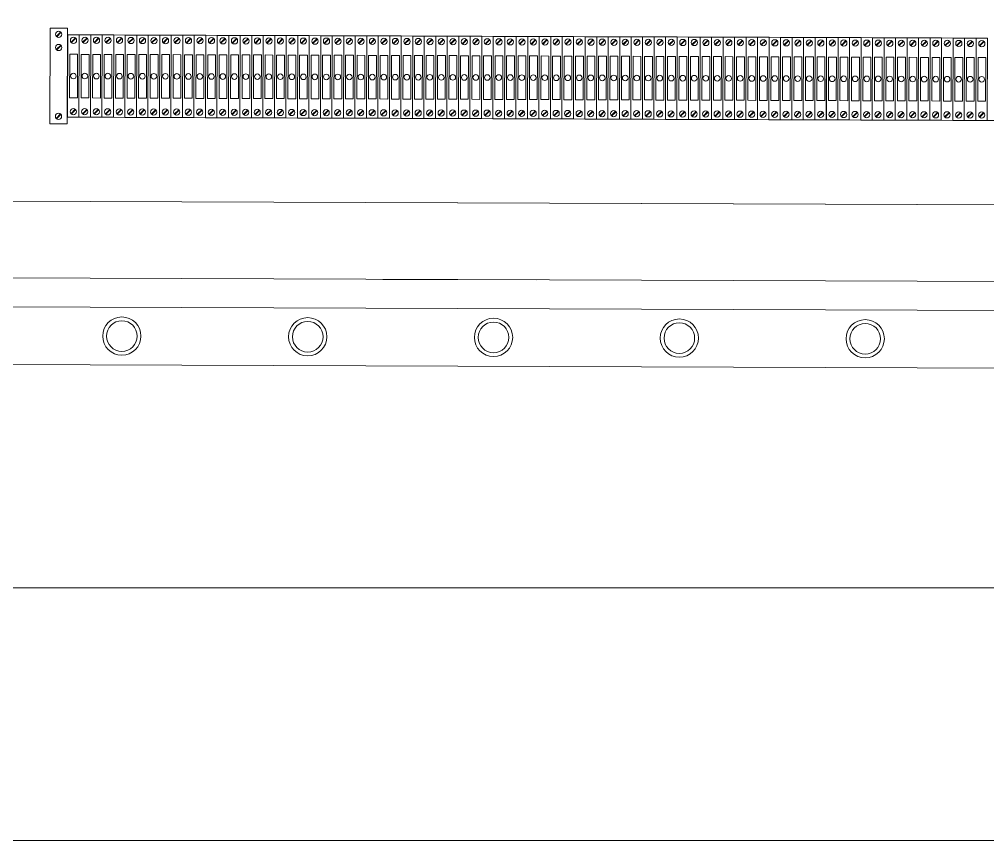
# Model space of a CAD drawing. Header units: millimetres. Extents: x 32721 to 103787, y 57624 to 127312.
# Drawn here: x 33099.7 to 33355.2, y 64730.5 to 64947.2 of the extents above; entities that cross this region are included whole.
import ezdxf

# ---------------------------------------------------------------- set-up
doc = ezdxf.new("R2010")
doc.units = ezdxf.units.MM
doc.header["$LTSCALE"] = 10
doc.linetypes.add('DASHED', pattern=[0.75, 0.5, -0.25])
for name, color, linetype, lineweight in [('1轮廓实线层', 7, 'Continuous', 18), ('2细线层', 4, 'Continuous', 18), ('图框层', 7, 'Continuous', 18)]:
    doc.layers.add(name, color=color, linetype=linetype, lineweight=lineweight)

msp = doc.modelspace()

# ---------------------------------------------------------------- linework, layer by layer
at = {"layer": '1轮廓实线层', "lineweight": 13}
for p, q in [((33107.78, 64919.62), (33107.87, 64944.89)), ((33107.87, 64944.89), (33112.42, 64944.87)), ((33109.5, 64942.73), (33110.67, 64943.88)), ((33109.6, 64942.62), (33110.77, 64943.78)), ((33112.42, 64944.87), (33112.32, 64919.6)), ((33112.44, 64921.39), (33112.52, 64943.13)), ((33112.52, 64943.13), (33115.55, 64943.12)), ((33115.55, 64943.12), (33115.47, 64921.38)), ((33115.47, 64921.38), (33115.55, 64943.12)), ((33115.55, 64943.12), (33118.58, 64943.1)), ((33118.58, 64943.1), (33118.5, 64921.37)), ((33118.51, 64921.37), (33118.58, 64943.1)), ((33118.58, 64943.1), (33121.62, 64943.09)), ((33121.62, 64943.09), (33121.54, 64921.36)), ((33121.54, 64921.36), (33121.62, 64943.09)), ((33121.62, 64943.09), (33124.65, 64943.08)), ((33124.65, 64943.08), (33124.57, 64921.35)), ((33124.57, 64921.35), (33124.65, 64943.08)), ((33124.65, 64943.08), (33127.68, 64943.07)), ((33127.68, 64943.07), (33127.6, 64921.34)), ((33127.6, 64921.34), (33127.68, 64943.07)), ((33127.68, 64943.07), (33130.72, 64943.06)), ((33130.72, 64943.06), (33130.64, 64921.33)), ((33130.64, 64921.33), (33130.72, 64943.06)), ((33130.72, 64943.06), (33133.75, 64943.05)), ((33133.75, 64943.05), (33133.67, 64921.32)), ((33133.67, 64921.32), (33133.75, 64943.05)), ((33133.75, 64943.05), (33136.78, 64943.04)), ((33136.78, 64943.04), (33136.7, 64921.31)), ((33136.7, 64921.31), (33136.78, 64943.04)), ((33136.78, 64943.04), (33139.81, 64943.03)), ((33139.81, 64943.03), (33139.74, 64921.3)), ((33139.74, 64921.3), (33139.82, 64943.03)), ((33139.82, 64943.03), (33142.85, 64943.02)), ((33142.85, 64943.02), (33142.77, 64921.28)), ((33142.77, 64921.28), (33142.85, 64943.02)), ((33142.85, 64943.02), (33145.88, 64943.01)), ((33145.88, 64943.01), (33145.8, 64921.27)), ((33145.8, 64921.27), (33145.88, 64943.01)), ((33145.88, 64943.01), (33148.91, 64942.99)), ((33148.91, 64942.99), (33148.84, 64921.26)), ((33148.84, 64921.26), (33148.91, 64942.99)), ((33148.91, 64942.99), (33151.95, 64942.98)), ((33151.95, 64942.98), (33151.87, 64921.25)), ((33151.87, 64921.25), (33151.95, 64942.98)), ((33151.95, 64942.98), (33154.98, 64942.97)), ((33154.98, 64942.97), (33154.9, 64921.24)), ((33154.9, 64921.24), (33154.98, 64942.97)), ((33154.98, 64942.97), (33158.01, 64942.96)), ((33158.01, 64942.96), (33157.93, 64921.23)), ((33157.94, 64921.23), (33158.01, 64942.96)), ((33158.01, 64942.96), (33161.05, 64942.95)), ((33161.05, 64942.95), (33160.97, 64921.22)), ((33160.97, 64921.22), (33161.05, 64942.95)), ((33161.05, 64942.95), (33164.08, 64942.94)), ((33164.08, 64942.94), (33164, 64921.21)), ((33164, 64921.21), (33164.08, 64942.94)), ((33164.08, 64942.94), (33167.11, 64942.93)), ((33167.11, 64942.93), (33167.03, 64921.2)), ((33167.04, 64921.2), (33167.11, 64942.93)), ((33167.11, 64942.93), (33170.15, 64942.92)), ((33170.15, 64942.92), (33170.07, 64921.19)), ((33170.07, 64921.19), (33170.15, 64942.92)), ((33170.15, 64942.92), (33173.18, 64942.91)), ((33173.18, 64942.91), (33173.1, 64921.17)), ((33173.1, 64921.17), (33173.18, 64942.91)), ((33173.18, 64942.91), (33176.21, 64942.9)), ((33176.21, 64942.9), (33176.13, 64921.16)), ((33176.13, 64921.16), (33176.21, 64942.9)), ((33176.21, 64942.9), (33179.25, 64942.89)), ((33179.25, 64942.89), (33179.17, 64921.15)), ((33179.17, 64921.15), (33179.25, 64942.89)), ((33179.25, 64942.89), (33182.28, 64942.87)), ((33182.28, 64942.87), (33182.2, 64921.14)), ((33182.2, 64921.14), (33182.28, 64942.87)), ((33182.28, 64942.87), (33185.31, 64942.86)), ((33185.31, 64942.86), (33185.23, 64921.13)), ((33185.23, 64921.13), (33185.31, 64942.86)), ((33185.31, 64942.86), (33188.34, 64942.85)), ((33188.34, 64942.85), (33188.27, 64921.12)), ((33188.27, 64921.12), (33188.35, 64942.85)), ((33188.35, 64942.85), (33191.38, 64942.84)), ((33191.38, 64942.84), (33191.3, 64921.11)), ((33191.3, 64921.11), (33191.38, 64942.84)), ((33191.38, 64942.84), (33194.41, 64942.83)), ((33194.41, 64942.83), (33194.33, 64921.1)), ((33194.33, 64921.1), (33194.41, 64942.83)), ((33194.41, 64942.83), (33197.44, 64942.82)), ((33197.44, 64942.82), (33197.37, 64921.09)), ((33197.37, 64921.09), (33197.44, 64942.82)), ((33197.44, 64942.82), (33200.48, 64942.81)), ((33200.48, 64942.81), (33200.4, 64921.08)), ((33200.4, 64921.08), (33200.48, 64942.81)), ((33200.48, 64942.81), (33203.51, 64942.8)), ((33203.51, 64942.8), (33203.43, 64921.07)), ((33203.43, 64921.07), (33203.51, 64942.8)), ((33203.51, 64942.8), (33206.54, 64942.79)), ((33206.54, 64942.79), (33206.47, 64921.05)), ((33206.47, 64921.05), (33206.54, 64942.79)), ((33206.54, 64942.79), (33209.58, 64942.78)), ((33209.58, 64942.78), (33209.5, 64921.04)), ((33209.5, 64921.04), (33209.58, 64942.78)), ((33209.58, 64942.78), (33212.61, 64942.76)), ((33212.61, 64942.76), (33212.53, 64921.03)), ((33212.53, 64921.03), (33212.61, 64942.76)), ((33212.61, 64942.76), (33215.64, 64942.75)), ((33215.64, 64942.75), (33215.56, 64921.02)), ((33215.57, 64921.02), (33215.64, 64942.75)), ((33215.64, 64942.75), (33218.68, 64942.74)), ((33218.68, 64942.74), (33218.6, 64921.01)), ((33218.6, 64921.01), (33218.68, 64942.74)), ((33218.68, 64942.74), (33221.71, 64942.73)), ((33221.71, 64942.73), (33221.63, 64921)), ((33221.63, 64921), (33221.71, 64942.73)), ((33221.71, 64942.73), (33224.74, 64942.72)), ((33224.74, 64942.72), (33224.66, 64920.99)), ((33224.66, 64920.99), (33224.74, 64942.72)), ((33224.74, 64942.72), (33227.78, 64942.71)), ((33227.78, 64942.71), (33227.7, 64920.98)), ((33227.7, 64920.98), (33227.78, 64942.71)), ((33227.78, 64942.71), (33230.81, 64942.7)), ((33230.81, 64942.7), (33230.73, 64920.97)), ((33230.73, 64920.97), (33230.81, 64942.7)), ((33230.81, 64942.7), (33233.84, 64942.69)), ((33233.84, 64942.69), (33233.76, 64920.96)), ((33233.76, 64920.96), (33233.84, 64942.69)), ((33233.84, 64942.69), (33236.87, 64942.68)), ((33236.87, 64942.68), (33236.8, 64920.94)), ((33236.8, 64920.94), (33236.88, 64942.68)), ((33236.88, 64942.68), (33239.91, 64942.67)), ((33239.91, 64942.67), (33239.83, 64920.93)), ((33239.83, 64920.93), (33239.91, 64942.67)), ((33239.91, 64942.67), (33242.94, 64942.66)), ((33242.94, 64942.66), (33242.86, 64920.92)), ((33242.86, 64920.92), (33242.94, 64942.66)), ((33242.94, 64942.66), (33245.97, 64942.64)), ((33245.97, 64942.64), (33245.9, 64920.91)), ((33245.9, 64920.91), (33245.97, 64942.64)), ((33245.97, 64942.64), (33249.01, 64942.63)), ((33249.01, 64942.63), (33248.93, 64920.9)), ((33248.93, 64920.9), (33249.01, 64942.63)), ((33249.01, 64942.63), (33252.04, 64942.62)), ((33252.04, 64942.62), (33251.96, 64920.89)), ((33251.96, 64920.89), (33252.04, 64942.62)), ((33252.04, 64942.62), (33255.07, 64942.61)), ((33255.07, 64942.61), (33255, 64920.88)), ((33255, 64920.88), (33255.07, 64942.61)), ((33255.07, 64942.61), (33258.11, 64942.6)), ((33258.11, 64942.6), (33258.03, 64920.87)), ((33258.03, 64920.87), (33258.11, 64942.6)), ((33258.11, 64942.6), (33261.14, 64942.59)), ((33261.14, 64942.59), (33261.06, 64920.86)), ((33261.06, 64920.86), (33261.14, 64942.59)), ((33261.14, 64942.59), (33264.17, 64942.58)), ((33264.17, 64942.58), (33264.09, 64920.85)), ((33264.1, 64920.85), (33264.17, 64942.58)), ((33264.17, 64942.58), (33267.21, 64942.57)), ((33267.21, 64942.57), (33267.13, 64920.84)), ((33267.13, 64920.84), (33267.21, 64942.57)), ((33267.21, 64942.57), (33270.24, 64942.56)), ((33270.24, 64942.56), (33270.16, 64920.82)), ((33270.16, 64920.82), (33270.24, 64942.56)), ((33270.24, 64942.56), (33273.27, 64942.55)), ((33273.27, 64942.55), (33273.19, 64920.81)), ((33273.19, 64920.81), (33273.27, 64942.55)), ((33273.27, 64942.55), (33276.31, 64942.53)), ((33276.31, 64942.53), (33276.23, 64920.8)), ((33276.23, 64920.8), (33276.31, 64942.53)), ((33276.31, 64942.53), (33279.34, 64942.52)), ((33279.34, 64942.52), (33279.26, 64920.79)), ((33279.26, 64920.79), (33279.34, 64942.52)), ((33279.34, 64942.52), (33282.37, 64942.51)), ((33282.37, 64942.51), (33282.29, 64920.78)), ((33282.29, 64920.78), (33282.37, 64942.51)), ((33282.37, 64942.51), (33285.4, 64942.5)), ((33285.4, 64942.5), (33285.33, 64920.77)), ((33285.33, 64920.77), (33285.41, 64942.5)), ((33285.41, 64942.5), (33288.44, 64942.49)), ((33288.44, 64942.49), (33288.36, 64920.76)), ((33288.36, 64920.76), (33288.44, 64942.49)), ((33288.44, 64942.49), (33291.47, 64942.48)), ((33109.49, 64939.25), (33110.65, 64940.41)), ((33109.59, 64939.15), (33110.76, 64940.31)), ((33113.39, 64941.15), (33114.56, 64942.31)), ((33113.5, 64941.05), (33114.66, 64942.21)), ((33116.43, 64941.14), (33117.59, 64942.3)), ((33116.53, 64941.04), (33117.7, 64942.2)), ((33119.46, 64941.13), (33120.63, 64942.29)), ((33119.56, 64941.03), (33120.73, 64942.18)), ((33122.49, 64941.12), (33123.66, 64942.28)), ((33122.6, 64941.02), (33123.76, 64942.17)), ((33125.53, 64941.11), (33126.69, 64942.26)), ((33125.63, 64941.01), (33126.79, 64942.16)), ((33128.56, 64941.1), (33129.73, 64942.25)), ((33128.66, 64940.99), (33129.83, 64942.15)), ((33131.59, 64941.09), (33132.76, 64942.24)), ((33131.7, 64940.98), (33132.86, 64942.14)), ((33134.63, 64941.07), (33135.79, 64942.23)), ((33134.73, 64940.97), (33135.89, 64942.13)), ((33137.66, 64941.06), (33138.83, 64942.22)), ((33137.76, 64940.96), (33138.93, 64942.12)), ((33140.69, 64941.05), (33141.86, 64942.21)), ((33140.79, 64940.95), (33141.96, 64942.11)), ((33143.73, 64941.04), (33144.89, 64942.2)), ((33143.83, 64940.94), (33144.99, 64942.1)), ((33146.76, 64941.03), (33147.92, 64942.19)), ((33146.86, 64940.93), (33148.03, 64942.09)), ((33149.79, 64941.02), (33150.96, 64942.18)), ((33149.89, 64940.92), (33151.06, 64942.08)), ((33152.83, 64941.01), (33153.99, 64942.17)), ((33152.93, 64940.91), (33154.09, 64942.06)), ((33155.86, 64941), (33157.02, 64942.16)), ((33155.96, 64940.9), (33157.13, 64942.05)), ((33158.89, 64940.99), (33160.06, 64942.14)), ((33158.99, 64940.88), (33160.16, 64942.04)), ((33161.92, 64940.98), (33163.09, 64942.13)), ((33162.03, 64940.87), (33163.19, 64942.03)), ((33164.96, 64940.97), (33166.12, 64942.12)), ((33165.06, 64940.86), (33166.23, 64942.02)), ((33167.99, 64940.95), (33169.16, 64942.11)), ((33168.09, 64940.85), (33169.26, 64942.01)), ((33171.02, 64940.94), (33172.19, 64942.1)), ((33171.13, 64940.84), (33172.29, 64942)), ((33174.06, 64940.93), (33175.22, 64942.09)), ((33174.16, 64940.83), (33175.32, 64941.99)), ((33177.09, 64940.92), (33178.26, 64942.08)), ((33177.19, 64940.82), (33178.36, 64941.98)), ((33180.12, 64940.91), (33181.29, 64942.07)), ((33180.23, 64940.81), (33181.39, 64941.97)), ((33183.16, 64940.9), (33184.32, 64942.06)), ((33183.26, 64940.8), (33184.42, 64941.95)), ((33186.19, 64940.89), (33187.36, 64942.05)), ((33186.29, 64940.79), (33187.46, 64941.94)), ((33189.22, 64940.88), (33190.39, 64942.03)), ((33189.32, 64940.78), (33190.49, 64941.93)), ((33192.26, 64940.87), (33193.42, 64942.02)), ((33192.36, 64940.76), (33193.52, 64941.92)), ((33195.29, 64940.86), (33196.45, 64942.01)), ((33195.39, 64940.75), (33196.56, 64941.91)), ((33198.32, 64940.84), (33199.49, 64942)), ((33198.42, 64940.74), (33199.59, 64941.9)), ((33201.36, 64940.83), (33202.52, 64941.99)), ((33201.46, 64940.73), (33202.62, 64941.89)), ((33204.39, 64940.82), (33205.55, 64941.98)), ((33204.49, 64940.72), (33205.66, 64941.88)), ((33207.42, 64940.81), (33208.59, 64941.97)), ((33207.52, 64940.71), (33208.69, 64941.87)), ((33210.45, 64940.8), (33211.62, 64941.96)), ((33210.56, 64940.7), (33211.72, 64941.86)), ((33213.49, 64940.79), (33214.65, 64941.95)), ((33213.59, 64940.69), (33214.76, 64941.85)), ((33216.52, 64940.78), (33217.69, 64941.94)), ((33216.62, 64940.68), (33217.79, 64941.83)), ((33219.55, 64940.77), (33220.72, 64941.93)), ((33219.66, 64940.67), (33220.82, 64941.82)), ((33222.59, 64940.76), (33223.75, 64941.91)), ((33222.69, 64940.65), (33223.85, 64941.81)), ((33225.62, 64940.75), (33226.79, 64941.9)), ((33225.72, 64940.64), (33226.89, 64941.8)), ((33228.65, 64940.74), (33229.82, 64941.89)), ((33228.76, 64940.63), (33229.92, 64941.79)), ((33231.69, 64940.72), (33232.85, 64941.88)), ((33231.79, 64940.62), (33232.95, 64941.78)), ((33234.72, 64940.71), (33235.89, 64941.87)), ((33234.82, 64940.61), (33235.99, 64941.77)), ((33237.75, 64940.7), (33238.92, 64941.86)), ((33237.85, 64940.6), (33239.02, 64941.76)), ((33240.79, 64940.69), (33241.95, 64941.85)), ((33240.89, 64940.59), (33242.05, 64941.75)), ((33243.82, 64940.68), (33244.99, 64941.84)), ((33243.92, 64940.58), (33245.09, 64941.74)), ((33246.85, 64940.67), (33248.02, 64941.83)), ((33246.95, 64940.57), (33248.12, 64941.72)), ((33249.89, 64940.66), (33251.05, 64941.82)), ((33249.99, 64940.56), (33251.15, 64941.71)), ((33252.92, 64940.65), (33254.08, 64941.8)), ((33253.02, 64940.55), (33254.19, 64941.7)), ((33255.95, 64940.64), (33257.12, 64941.79)), ((33256.05, 64940.53), (33257.22, 64941.69)), ((33258.98, 64940.63), (33260.15, 64941.78)), ((33259.09, 64940.52), (33260.25, 64941.68)), ((33262.02, 64940.61), (33263.18, 64941.77)), ((33262.12, 64940.51), (33263.29, 64941.67)), ((33265.05, 64940.6), (33266.22, 64941.76)), ((33265.15, 64940.5), (33266.32, 64941.66)), ((33268.08, 64940.59), (33269.25, 64941.75)), ((33268.19, 64940.49), (33269.35, 64941.65)), ((33271.12, 64940.58), (33272.28, 64941.74)), ((33271.22, 64940.48), (33272.38, 64941.64)), ((33274.15, 64940.57), (33275.32, 64941.73)), ((33274.25, 64940.47), (33275.42, 64941.63)), ((33277.18, 64940.56), (33278.35, 64941.72)), ((33277.29, 64940.46), (33278.45, 64941.62)), ((33280.22, 64940.55), (33281.38, 64941.71)), ((33280.32, 64940.45), (33281.48, 64941.6)), ((33283.25, 64940.54), (33284.42, 64941.7)), ((33283.35, 64940.44), (33284.52, 64941.59)), ((33286.28, 64940.53), (33287.45, 64941.68)), ((33286.38, 64940.42), (33287.55, 64941.58)), ((33289.32, 64940.52), (33290.48, 64941.67)), ((33289.42, 64940.41), (33290.58, 64941.57)), ((33291.47, 64942.48), (33291.39, 64920.75)), ((33291.39, 64920.75), (33291.47, 64942.48)), ((33291.47, 64942.48), (33294.5, 64942.47)), ((33292.35, 64940.51), (33293.52, 64941.66)), ((33292.45, 64940.4), (33293.62, 64941.56)), ((33294.5, 64942.47), (33294.43, 64920.74)), ((33294.43, 64920.74), (33294.5, 64942.47)), ((33294.5, 64942.47), (33297.54, 64942.46)), ((33295.38, 64940.49), (33296.55, 64941.65)), ((33295.48, 64940.39), (33296.65, 64941.55)), ((33297.54, 64942.46), (33297.46, 64920.73)), ((33297.46, 64920.73), (33297.54, 64942.46)), ((33297.54, 64942.46), (33300.57, 64942.45)), ((33298.42, 64940.48), (33299.58, 64941.64)), ((33298.52, 64940.38), (33299.68, 64941.54)), ((33300.57, 64942.45), (33300.49, 64920.71)), ((33300.49, 64920.71), (33300.57, 64942.45)), ((33300.57, 64942.45), (33303.6, 64942.44)), ((33301.45, 64940.47), (33302.61, 64941.63)), ((33301.55, 64940.37), (33302.72, 64941.53)), ((33303.6, 64942.44), (33303.53, 64920.7)), ((33303.53, 64920.7), (33303.6, 64942.44)), ((33303.6, 64942.44), (33306.64, 64942.43)), ((33304.48, 64940.46), (33305.65, 64941.62)), ((33304.58, 64940.36), (33305.75, 64941.52)), ((33306.64, 64942.43), (33306.56, 64920.69)), ((33306.56, 64920.69), (33306.64, 64942.43)), ((33306.64, 64942.43), (33309.67, 64942.41)), ((33307.51, 64940.45), (33308.68, 64941.61)), ((33307.62, 64940.35), (33308.78, 64941.51)), ((33309.67, 64942.41), (33309.59, 64920.68)), ((33309.59, 64920.68), (33309.67, 64942.41)), ((33309.67, 64942.41), (33312.7, 64942.4)), ((33310.55, 64940.44), (33311.71, 64941.6)), ((33310.65, 64940.34), (33311.82, 64941.49)), ((33312.7, 64942.4), (33312.62, 64920.67)), ((33312.63, 64920.67), (33312.7, 64942.4)), ((33312.7, 64942.4), (33315.74, 64942.39)), ((33313.58, 64940.43), (33314.75, 64941.59)), ((33313.68, 64940.33), (33314.85, 64941.48)), ((33315.74, 64942.39), (33315.66, 64920.66)), ((33315.66, 64920.66), (33315.74, 64942.39)), ((33315.74, 64942.39), (33318.77, 64942.38)), ((33316.61, 64940.42), (33317.78, 64941.58)), ((33316.72, 64940.32), (33317.88, 64941.47)), ((33318.77, 64942.38), (33318.69, 64920.65)), ((33318.69, 64920.65), (33318.77, 64942.38)), ((33318.77, 64942.38), (33321.8, 64942.37)), ((33319.65, 64940.41), (33320.81, 64941.56)), ((33319.75, 64940.3), (33320.91, 64941.46)), ((33321.8, 64942.37), (33321.72, 64920.64)), ((33321.72, 64920.64), (33321.8, 64942.37)), ((33321.8, 64942.37), (33324.84, 64942.36)), ((33322.68, 64940.4), (33323.85, 64941.55)), ((33322.78, 64940.29), (33323.95, 64941.45)), ((33324.84, 64942.36), (33324.76, 64920.63)), ((33324.76, 64920.63), (33324.84, 64942.36)), ((33324.84, 64942.36), (33327.87, 64942.35)), ((33325.71, 64940.38), (33326.88, 64941.54)), ((33325.82, 64940.28), (33326.98, 64941.44)), ((33327.87, 64942.35), (33327.79, 64920.62)), ((33327.79, 64920.62), (33327.87, 64942.35)), ((33327.87, 64942.35), (33330.9, 64942.34)), ((33328.75, 64940.37), (33329.91, 64941.53)), ((33328.85, 64940.27), (33330.01, 64941.43)), ((33330.9, 64942.34), (33330.82, 64920.61)), ((33330.82, 64920.61), (33330.9, 64942.34)), ((33330.9, 64942.34), (33333.93, 64942.33)), ((33331.78, 64940.36), (33332.95, 64941.52)), ((33331.88, 64940.26), (33333.05, 64941.42)), ((33333.93, 64942.33), (33333.86, 64920.59)), ((33333.86, 64920.59), (33333.94, 64942.33)), ((33333.94, 64942.33), (33336.97, 64942.32)), ((33334.81, 64940.35), (33335.98, 64941.51)), ((33334.91, 64940.25), (33336.08, 64941.41)), ((33336.97, 64942.32), (33336.89, 64920.58)), ((33336.89, 64920.58), (33336.97, 64942.32)), ((33336.97, 64942.32), (33340, 64942.3)), ((33337.85, 64940.34), (33339.01, 64941.5)), ((33337.95, 64940.24), (33339.11, 64941.4)), ((33340, 64942.3), (33339.92, 64920.57)), ((33339.92, 64920.57), (33340, 64942.3)), ((33340, 64942.3), (33343.03, 64942.29)), ((33340.88, 64940.33), (33342.05, 64941.49)), ((33340.98, 64940.23), (33342.15, 64941.39)), ((33343.03, 64942.29), (33342.96, 64920.56)), ((33342.96, 64920.56), (33343.03, 64942.29)), ((33343.03, 64942.29), (33346.07, 64942.28)), ((33343.91, 64940.32), (33345.08, 64941.48)), ((33344.01, 64940.22), (33345.18, 64941.37)), ((33346.07, 64942.28), (33345.99, 64920.55)), ((33345.99, 64920.55), (33346.07, 64942.28)), ((33346.07, 64942.28), (33349.1, 64942.27)), ((33346.95, 64940.31), (33348.11, 64941.47)), ((33347.05, 64940.21), (33348.21, 64941.36)), ((33349.1, 64942.27), (33349.02, 64920.54)), ((33349.02, 64920.54), (33349.1, 64942.27)), ((33349.1, 64942.27), (33352.13, 64942.26)), ((33349.98, 64940.3), (33351.14, 64941.45)), ((33350.08, 64940.19), (33351.25, 64941.35)), ((33352.13, 64942.26), (33352.06, 64920.53)), ((33352.06, 64920.53), (33352.13, 64942.26)), ((33352.13, 64942.26), (33355.17, 64942.25)), ((33353.01, 64940.29), (33354.18, 64941.44)), ((33353.11, 64940.18), (33354.28, 64941.34)), ((33355.17, 64942.25), (33355.09, 64920.52)), ((33109.42, 64921.08), (33110.59, 64922.24)), ((33109.53, 64920.98), (33110.69, 64922.14)), ((33113.33, 64922.3), (33114.49, 64923.46)), ((33113.43, 64922.2), (33114.59, 64923.36)), ((33116.36, 64922.29), (33117.53, 64923.45)), ((33116.46, 64922.19), (33117.63, 64923.35)), ((33119.39, 64922.28), (33120.56, 64923.44)), ((33119.49, 64922.18), (33120.66, 64923.34)), ((33122.43, 64922.27), (33123.59, 64923.43)), ((33122.53, 64922.17), (33123.69, 64923.32)), ((33125.46, 64922.26), (33126.63, 64923.42)), ((33125.56, 64922.16), (33126.73, 64923.31)), ((33128.49, 64922.25), (33129.66, 64923.4)), ((33128.59, 64922.15), (33129.76, 64923.3)), ((33131.53, 64922.24), (33132.69, 64923.39)), ((33131.63, 64922.13), (33132.79, 64923.29)), ((33134.56, 64922.23), (33135.72, 64923.38)), ((33134.66, 64922.12), (33135.83, 64923.28)), ((33137.59, 64922.21), (33138.76, 64923.37)), ((33137.69, 64922.11), (33138.86, 64923.27)), ((33140.62, 64922.2), (33141.79, 64923.36)), ((33140.73, 64922.1), (33141.89, 64923.26)), ((33143.66, 64922.19), (33144.82, 64923.35)), ((33143.76, 64922.09), (33144.93, 64923.25)), ((33146.69, 64922.18), (33147.86, 64923.34)), ((33146.79, 64922.08), (33147.96, 64923.24)), ((33149.72, 64922.17), (33150.89, 64923.33)), ((33149.83, 64922.07), (33150.99, 64923.23)), ((33152.76, 64922.16), (33153.92, 64923.32)), ((33152.86, 64922.06), (33154.02, 64923.21)), ((33155.79, 64922.15), (33156.96, 64923.31)), ((33155.89, 64922.05), (33157.06, 64923.2)), ((33158.82, 64922.14), (33159.99, 64923.3)), ((33158.93, 64922.04), (33160.09, 64923.19)), ((33161.86, 64922.13), (33163.02, 64923.28)), ((33161.96, 64922.02), (33163.12, 64923.18)), ((33164.89, 64922.12), (33166.06, 64923.27)), ((33164.99, 64922.01), (33166.16, 64923.17)), ((33167.92, 64922.1), (33169.09, 64923.26)), ((33168.02, 64922), (33169.19, 64923.16)), ((33170.96, 64922.09), (33172.12, 64923.25)), ((33171.06, 64921.99), (33172.22, 64923.15)), ((33173.99, 64922.08), (33175.16, 64923.24)), ((33174.09, 64921.98), (33175.26, 64923.14)), ((33177.02, 64922.07), (33178.19, 64923.23)), ((33177.12, 64921.97), (33178.29, 64923.13)), ((33180.06, 64922.06), (33181.22, 64923.22)), ((33180.16, 64921.96), (33181.32, 64923.12)), ((33183.09, 64922.05), (33184.25, 64923.21)), ((33183.19, 64921.95), (33184.36, 64923.11)), ((33186.12, 64922.04), (33187.29, 64923.2)), ((33186.22, 64921.94), (33187.39, 64923.09)), ((33189.15, 64922.03), (33190.32, 64923.19)), ((33189.26, 64921.93), (33190.42, 64923.08)), ((33192.19, 64922.02), (33193.35, 64923.17)), ((33192.29, 64921.92), (33193.46, 64923.07)), ((33195.22, 64922.01), (33196.39, 64923.16)), ((33195.32, 64921.9), (33196.49, 64923.06)), ((33198.25, 64922), (33199.42, 64923.15)), ((33198.36, 64921.89), (33199.52, 64923.05)), ((33201.29, 64921.98), (33202.45, 64923.14)), ((33201.39, 64921.88), (33202.55, 64923.04)), ((33204.32, 64921.97), (33205.49, 64923.13)), ((33204.42, 64921.87), (33205.59, 64923.03)), ((33207.35, 64921.96), (33208.52, 64923.12)), ((33207.46, 64921.86), (33208.62, 64923.02)), ((33210.39, 64921.95), (33211.55, 64923.11)), ((33210.49, 64921.85), (33211.65, 64923.01)), ((33213.42, 64921.94), (33214.59, 64923.1)), ((33213.52, 64921.84), (33214.69, 64923)), ((33216.45, 64921.93), (33217.62, 64923.09)), ((33216.55, 64921.83), (33217.72, 64922.98)), ((33219.49, 64921.92), (33220.65, 64923.08)), ((33219.59, 64921.82), (33220.75, 64922.97)), ((33222.52, 64921.91), (33223.69, 64923.07)), ((33222.62, 64921.81), (33223.79, 64922.96)), ((33225.55, 64921.9), (33226.72, 64923.05)), ((33225.65, 64921.79), (33226.82, 64922.95)), ((33228.59, 64921.89), (33229.75, 64923.04)), ((33228.69, 64921.78), (33229.85, 64922.94)), ((33231.62, 64921.88), (33232.78, 64923.03)), ((33231.72, 64921.77), (33232.89, 64922.93)), ((33234.65, 64921.86), (33235.82, 64923.02)), ((33234.75, 64921.76), (33235.92, 64922.92)), ((33237.68, 64921.85), (33238.85, 64923.01)), ((33237.79, 64921.75), (33238.95, 64922.91)), ((33240.72, 64921.84), (33241.88, 64923)), ((33240.82, 64921.74), (33241.99, 64922.9)), ((33243.75, 64921.83), (33244.92, 64922.99)), ((33243.85, 64921.73), (33245.02, 64922.89)), ((33246.78, 64921.82), (33247.95, 64922.98)), ((33246.89, 64921.72), (33248.05, 64922.88)), ((33249.82, 64921.81), (33250.98, 64922.97)), ((33249.92, 64921.71), (33251.08, 64922.86)), ((33252.85, 64921.8), (33254.02, 64922.96)), ((33252.95, 64921.7), (33254.12, 64922.85)), ((33255.88, 64921.79), (33257.05, 64922.94)), ((33255.99, 64921.69), (33257.15, 64922.84)), ((33258.92, 64921.78), (33260.08, 64922.93)), ((33259.02, 64921.67), (33260.18, 64922.83)), ((33261.95, 64921.77), (33263.12, 64922.92)), ((33262.05, 64921.66), (33263.22, 64922.82)), ((33264.98, 64921.75), (33266.15, 64922.91)), ((33265.08, 64921.65), (33266.25, 64922.81)), ((33268.02, 64921.74), (33269.18, 64922.9)), ((33268.12, 64921.64), (33269.28, 64922.8)), ((33271.05, 64921.73), (33272.22, 64922.89)), ((33271.15, 64921.63), (33272.32, 64922.79)), ((33274.08, 64921.72), (33275.25, 64922.88)), ((33274.18, 64921.62), (33275.35, 64922.78)), ((33277.12, 64921.71), (33278.28, 64922.87)), ((33277.22, 64921.61), (33278.38, 64922.77)), ((33280.15, 64921.7), (33281.31, 64922.86)), ((33280.25, 64921.6), (33281.42, 64922.75)), ((33283.18, 64921.69), (33284.35, 64922.85)), ((33283.28, 64921.59), (33284.45, 64922.74)), ((33286.21, 64921.68), (33287.38, 64922.84)), ((33286.32, 64921.58), (33287.48, 64922.73)), ((33289.25, 64921.67), (33290.41, 64922.82)), ((33289.35, 64921.56), (33290.52, 64922.72)), ((33292.28, 64921.66), (33293.45, 64922.81)), ((33292.38, 64921.55), (33293.55, 64922.71)), ((33295.31, 64921.65), (33296.48, 64922.8)), ((33295.42, 64921.54), (33296.58, 64922.7)), ((33298.35, 64921.63), (33299.51, 64922.79)), ((33298.45, 64921.53), (33299.61, 64922.69)), ((33301.38, 64921.62), (33302.55, 64922.78)), ((33301.48, 64921.52), (33302.65, 64922.68)), ((33304.41, 64921.61), (33305.58, 64922.77)), ((33304.52, 64921.51), (33305.68, 64922.67)), ((33307.45, 64921.6), (33308.61, 64922.76)), ((33307.55, 64921.5), (33308.71, 64922.66)), ((33310.48, 64921.59), (33311.65, 64922.75)), ((33310.58, 64921.49), (33311.75, 64922.65)), ((33313.51, 64921.58), (33314.68, 64922.74)), ((33313.61, 64921.48), (33314.78, 64922.63)), ((33316.55, 64921.57), (33317.71, 64922.73)), ((33316.65, 64921.47), (33317.81, 64922.62)), ((33319.58, 64921.56), (33320.75, 64922.71)), ((33319.68, 64921.46), (33320.85, 64922.61)), ((33322.61, 64921.55), (33323.78, 64922.7)), ((33322.71, 64921.44), (33323.88, 64922.6)), ((33325.65, 64921.54), (33326.81, 64922.69)), ((33325.75, 64921.43), (33326.91, 64922.59)), ((33328.68, 64921.52), (33329.84, 64922.68)), ((33328.78, 64921.42), (33329.95, 64922.58)), ((33331.71, 64921.51), (33332.88, 64922.67)), ((33331.81, 64921.41), (33332.98, 64922.57)), ((33334.75, 64921.5), (33335.91, 64922.66)), ((33334.85, 64921.4), (33336.01, 64922.56)), ((33337.78, 64921.49), (33338.94, 64922.65)), ((33337.88, 64921.39), (33339.05, 64922.55)), ((33340.81, 64921.48), (33341.98, 64922.64)), ((33340.91, 64921.38), (33342.08, 64922.54)), ((33343.84, 64921.47), (33345.01, 64922.63)), ((33343.95, 64921.37), (33345.11, 64922.53)), ((33346.88, 64921.46), (33348.04, 64922.62)), ((33346.98, 64921.36), (33348.14, 64922.51)), ((33349.91, 64921.45), (33351.08, 64922.61)), ((33350.01, 64921.35), (33351.18, 64922.5)), ((33352.94, 64921.44), (33354.11, 64922.59)), ((33353.05, 64921.33), (33354.21, 64922.49)), ((33112.32, 64919.6), (33107.78, 64919.62)), ((33115.47, 64921.38), (33112.44, 64921.39)), ((33118.5, 64921.37), (33115.47, 64921.38)), ((33121.54, 64921.36), (33118.51, 64921.37)), ((33124.57, 64921.35), (33121.54, 64921.36)), ((33127.6, 64921.34), (33124.57, 64921.35)), ((33130.64, 64921.33), (33127.6, 64921.34)), ((33133.67, 64921.32), (33130.64, 64921.33)), ((33136.7, 64921.31), (33133.67, 64921.32)), ((33139.74, 64921.3), (33136.7, 64921.31)), ((33142.77, 64921.28), (33139.74, 64921.3)), ((33145.8, 64921.27), (33142.77, 64921.28)), ((33148.84, 64921.26), (33145.8, 64921.27)), ((33151.87, 64921.25), (33148.84, 64921.26)), ((33154.9, 64921.24), (33151.87, 64921.25)), ((33157.93, 64921.23), (33154.9, 64921.24)), ((33160.97, 64921.22), (33157.94, 64921.23)), ((33164, 64921.21), (33160.97, 64921.22)), ((33167.03, 64921.2), (33164, 64921.21)), ((33170.07, 64921.19), (33167.04, 64921.2)), ((33173.1, 64921.17), (33170.07, 64921.19)), ((33176.13, 64921.16), (33173.1, 64921.17)), ((33179.17, 64921.15), (33176.13, 64921.16)), ((33182.2, 64921.14), (33179.17, 64921.15)), ((33185.23, 64921.13), (33182.2, 64921.14)), ((33188.27, 64921.12), (33185.23, 64921.13)), ((33191.3, 64921.11), (33188.27, 64921.12)), ((33194.33, 64921.1), (33191.3, 64921.11)), ((33197.37, 64921.09), (33194.33, 64921.1)), ((33200.4, 64921.08), (33197.37, 64921.09)), ((33203.43, 64921.07), (33200.4, 64921.08)), ((33206.47, 64921.05), (33203.43, 64921.07)), ((33209.5, 64921.04), (33206.47, 64921.05)), ((33212.53, 64921.03), (33209.5, 64921.04)), ((33215.56, 64921.02), (33212.53, 64921.03)), ((33218.6, 64921.01), (33215.57, 64921.02)), ((33221.63, 64921), (33218.6, 64921.01)), ((33224.66, 64920.99), (33221.63, 64921)), ((33227.7, 64920.98), (33224.66, 64920.99)), ((33230.73, 64920.97), (33227.7, 64920.98)), ((33233.76, 64920.96), (33230.73, 64920.97)), ((33236.8, 64920.94), (33233.76, 64920.96)), ((33239.83, 64920.93), (33236.8, 64920.94)), ((33242.86, 64920.92), (33239.83, 64920.93)), ((33245.9, 64920.91), (33242.86, 64920.92)), ((33248.93, 64920.9), (33245.9, 64920.91)), ((33251.96, 64920.89), (33248.93, 64920.9)), ((33255, 64920.88), (33251.96, 64920.89)), ((33258.03, 64920.87), (33255, 64920.88)), ((33261.06, 64920.86), (33258.03, 64920.87)), ((33264.09, 64920.85), (33261.06, 64920.86)), ((33267.13, 64920.84), (33264.1, 64920.85)), ((33270.16, 64920.82), (33267.13, 64920.84)), ((33273.19, 64920.81), (33270.16, 64920.82)), ((33276.23, 64920.8), (33273.19, 64920.81)), ((33279.26, 64920.79), (33276.23, 64920.8)), ((33282.29, 64920.78), (33279.26, 64920.79)), ((33285.33, 64920.77), (33282.29, 64920.78)), ((33288.36, 64920.76), (33285.33, 64920.77)), ((33291.39, 64920.75), (33288.36, 64920.76)), ((33294.43, 64920.74), (33291.39, 64920.75)), ((33297.46, 64920.73), (33294.43, 64920.74)), ((33300.49, 64920.71), (33297.46, 64920.73)), ((33303.53, 64920.7), (33300.49, 64920.71)), ((33306.56, 64920.69), (33303.53, 64920.7)), ((33309.59, 64920.68), (33306.56, 64920.69)), ((33312.62, 64920.67), (33309.59, 64920.68)), ((33315.66, 64920.66), (33312.63, 64920.67)), ((33318.69, 64920.65), (33315.66, 64920.66)), ((33321.72, 64920.64), (33318.69, 64920.65)), ((33324.76, 64920.63), (33321.72, 64920.64)), ((33327.79, 64920.62), (33324.76, 64920.63)), ((33330.82, 64920.61), (33327.79, 64920.62)), ((33333.86, 64920.59), (33330.82, 64920.61)), ((33336.89, 64920.58), (33333.86, 64920.59)), ((33339.92, 64920.57), (33336.89, 64920.58)), ((33342.96, 64920.56), (33339.92, 64920.57)), ((33345.99, 64920.55), (33342.96, 64920.56)), ((33349.02, 64920.54), (33345.99, 64920.55)), ((33352.06, 64920.53), (33349.02, 64920.54)), ((33355.09, 64920.52), (33352.06, 64920.53)), ((33358.15, 64920.51), (33355.12, 64920.52))]:
    msp.add_line(p, q, dxfattribs=at)
at = {"layer": '1轮廓实线层'}
for p, q in [((33461.09, 64897.86), (33085.35, 64899.22)), ((33663.25, 64897.13), (33085.35, 64899.22)), ((33683.39, 64876.84), (33065.06, 64879.07)), ((33236.05, 64878.46), (33195.62, 64878.6)), ((33039.62, 64871.53), (33708.78, 64869.11)), ((33025.17, 64856.42), (33724.65, 64853.89))]:
    msp.add_line(p, q, dxfattribs=at)
at = {"layer": '1轮廓实线层', "linetype": 'DASHED'}
msp.add_lwpolyline([(32887.35, 65663.32), (33823.3, 65663.32), (33823.3, 64797.17), (32887.35, 64797.17)], close=True, dxfattribs=at)
at = {"layer": '1轮廓实线层', "lineweight": 13}
for points in [[(33113.02, 64937.98), (33115.08, 64937.98), (33115.04, 64926.48), (33112.98, 64926.48)], [(33116.05, 64937.97), (33118.12, 64937.97), (33118.08, 64926.46), (33116.01, 64926.47)], [(33119.09, 64937.96), (33121.15, 64937.96), (33121.11, 64926.45), (33119.05, 64926.46)], [(33122.12, 64937.95), (33124.18, 64937.94), (33124.14, 64926.44), (33122.08, 64926.45)], [(33125.15, 64937.94), (33127.22, 64937.93), (33127.17, 64926.43), (33125.11, 64926.44)], [(33128.19, 64937.93), (33130.25, 64937.92), (33130.21, 64926.42), (33128.15, 64926.43)], [(33131.22, 64937.92), (33133.28, 64937.91), (33133.24, 64926.41), (33131.18, 64926.42)], [(33134.25, 64937.91), (33136.32, 64937.9), (33136.27, 64926.4), (33134.21, 64926.41)], [(33137.29, 64937.9), (33139.35, 64937.89), (33139.31, 64926.39), (33137.25, 64926.4)], [(33140.32, 64937.89), (33142.38, 64937.88), (33142.34, 64926.38), (33140.28, 64926.38)], [(33143.35, 64937.87), (33145.42, 64937.87), (33145.37, 64926.37), (33143.31, 64926.37)], [(33146.39, 64937.86), (33148.45, 64937.86), (33148.41, 64926.35), (33146.34, 64926.36)], [(33149.42, 64937.85), (33151.48, 64937.85), (33151.44, 64926.34), (33149.38, 64926.35)], [(33152.45, 64937.84), (33154.51, 64937.83), (33154.47, 64926.33), (33152.41, 64926.34)], [(33155.49, 64937.83), (33157.55, 64937.82), (33157.51, 64926.32), (33155.44, 64926.33)], [(33158.52, 64937.82), (33160.58, 64937.81), (33160.54, 64926.31), (33158.48, 64926.32)], [(33161.55, 64937.81), (33163.61, 64937.8), (33163.57, 64926.3), (33161.51, 64926.31)], [(33164.58, 64937.8), (33166.65, 64937.79), (33166.61, 64926.29), (33164.54, 64926.3)], [(33167.62, 64937.79), (33169.68, 64937.78), (33169.64, 64926.28), (33167.58, 64926.29)], [(33170.65, 64937.78), (33172.71, 64937.77), (33172.67, 64926.27), (33170.61, 64926.27)], [(33173.68, 64937.77), (33175.75, 64937.76), (33175.7, 64926.26), (33173.64, 64926.26)], [(33176.72, 64937.75), (33178.78, 64937.75), (33178.74, 64926.25), (33176.68, 64926.25)], [(33179.75, 64937.74), (33181.81, 64937.74), (33181.77, 64926.23), (33179.71, 64926.24)], [(33182.78, 64937.73), (33184.85, 64937.73), (33184.8, 64926.22), (33182.74, 64926.23)], [(33185.82, 64937.72), (33187.88, 64937.71), (33187.84, 64926.21), (33185.78, 64926.22)], [(33188.85, 64937.71), (33190.91, 64937.7), (33190.87, 64926.2), (33188.81, 64926.21)], [(33191.88, 64937.7), (33193.95, 64937.69), (33193.9, 64926.19), (33191.84, 64926.2)], [(33194.92, 64937.69), (33196.98, 64937.68), (33196.94, 64926.18), (33194.87, 64926.19)], [(33197.95, 64937.68), (33200.01, 64937.67), (33199.97, 64926.17), (33197.91, 64926.18)], [(33200.98, 64937.67), (33203.04, 64937.66), (33203, 64926.16), (33200.94, 64926.17)], [(33204.02, 64937.66), (33206.08, 64937.65), (33206.04, 64926.15), (33203.97, 64926.15)], [(33207.05, 64937.64), (33209.11, 64937.64), (33209.07, 64926.14), (33207.01, 64926.14)], [(33210.08, 64937.63), (33212.14, 64937.63), (33212.1, 64926.12), (33210.04, 64926.13)], [(33213.11, 64937.62), (33215.18, 64937.62), (33215.14, 64926.11), (33213.07, 64926.12)], [(33216.15, 64937.61), (33218.21, 64937.6), (33218.17, 64926.1), (33216.11, 64926.11)], [(33219.18, 64937.6), (33221.24, 64937.59), (33221.2, 64926.09), (33219.14, 64926.1)], [(33222.21, 64937.59), (33224.28, 64937.58), (33224.23, 64926.08), (33222.17, 64926.09)], [(33225.25, 64937.58), (33227.31, 64937.57), (33227.27, 64926.07), (33225.21, 64926.08)], [(33228.28, 64937.57), (33230.34, 64937.56), (33230.3, 64926.06), (33228.24, 64926.07)], [(33231.31, 64937.56), (33233.38, 64937.55), (33233.33, 64926.05), (33231.27, 64926.06)], [(33234.35, 64937.55), (33236.41, 64937.54), (33236.37, 64926.04), (33234.31, 64926.04)], [(33237.38, 64937.54), (33239.44, 64937.53), (33239.4, 64926.03), (33237.34, 64926.03)], [(33240.41, 64937.52), (33242.48, 64937.52), (33242.43, 64926.02), (33240.37, 64926.02)], [(33243.45, 64937.51), (33245.51, 64937.51), (33245.47, 64926), (33243.4, 64926.01)], [(33246.48, 64937.5), (33248.54, 64937.5), (33248.5, 64925.99), (33246.44, 64926)], [(33249.51, 64937.49), (33251.57, 64937.48), (33251.53, 64925.98), (33249.47, 64925.99)], [(33252.55, 64937.48), (33254.61, 64937.47), (33254.57, 64925.97), (33252.5, 64925.98)], [(33255.58, 64937.47), (33257.64, 64937.46), (33257.6, 64925.96), (33255.54, 64925.97)], [(33258.61, 64937.46), (33260.67, 64937.45), (33260.63, 64925.95), (33258.57, 64925.96)], [(33261.64, 64937.45), (33263.71, 64937.44), (33263.67, 64925.94), (33261.6, 64925.95)], [(33264.68, 64937.44), (33266.74, 64937.43), (33266.7, 64925.93), (33264.64, 64925.94)], [(33267.71, 64937.43), (33269.77, 64937.42), (33269.73, 64925.92), (33267.67, 64925.92)], [(33270.74, 64937.42), (33272.81, 64937.41), (33272.76, 64925.91), (33270.7, 64925.91)], [(33273.78, 64937.4), (33275.84, 64937.4), (33275.8, 64925.89), (33273.74, 64925.9)], [(33276.81, 64937.39), (33278.87, 64937.39), (33278.83, 64925.88), (33276.77, 64925.89)], [(33279.84, 64937.38), (33281.91, 64937.37), (33281.86, 64925.87), (33279.8, 64925.88)], [(33282.88, 64937.37), (33284.94, 64937.36), (33284.9, 64925.86), (33282.84, 64925.87)], [(33285.91, 64937.36), (33287.97, 64937.35), (33287.93, 64925.85), (33285.87, 64925.86)], [(33288.94, 64937.35), (33291.01, 64937.34), (33290.96, 64925.84), (33288.9, 64925.85)], [(33291.98, 64937.34), (33294.04, 64937.33), (33294, 64925.83), (33291.93, 64925.84)], [(33295.01, 64937.33), (33297.07, 64937.32), (33297.03, 64925.82), (33294.97, 64925.83)], [(33298.04, 64937.32), (33300.1, 64937.31), (33300.06, 64925.81), (33298, 64925.81)], [(33301.08, 64937.31), (33303.14, 64937.3), (33303.1, 64925.8), (33301.03, 64925.8)], [(33304.11, 64937.29), (33306.17, 64937.29), (33306.13, 64925.79), (33304.07, 64925.79)], [(33307.14, 64937.28), (33309.2, 64937.28), (33309.16, 64925.77), (33307.1, 64925.78)], [(33310.17, 64937.27), (33312.24, 64937.27), (33312.2, 64925.76), (33310.13, 64925.77)], [(33313.21, 64937.26), (33315.27, 64937.25), (33315.23, 64925.75), (33313.17, 64925.76)], [(33316.24, 64937.25), (33318.3, 64937.24), (33318.26, 64925.74), (33316.2, 64925.75)], [(33319.27, 64937.24), (33321.34, 64937.23), (33321.29, 64925.73), (33319.23, 64925.74)], [(33322.31, 64937.23), (33324.37, 64937.22), (33324.33, 64925.72), (33322.27, 64925.73)], [(33325.34, 64937.22), (33327.4, 64937.21), (33327.36, 64925.71), (33325.3, 64925.72)], [(33328.37, 64937.21), (33330.44, 64937.2), (33330.39, 64925.7), (33328.33, 64925.71)], [(33331.41, 64937.2), (33333.47, 64937.19), (33333.43, 64925.69), (33331.37, 64925.69)], [(33334.44, 64937.19), (33336.5, 64937.18), (33336.46, 64925.68), (33334.4, 64925.68)], [(33337.47, 64937.17), (33339.54, 64937.17), (33339.49, 64925.66), (33337.43, 64925.67)], [(33340.51, 64937.16), (33342.57, 64937.16), (33342.53, 64925.65), (33340.46, 64925.66)], [(33343.54, 64937.15), (33345.6, 64937.14), (33345.56, 64925.64), (33343.5, 64925.65)], [(33346.57, 64937.14), (33348.63, 64937.13), (33348.59, 64925.63), (33346.53, 64925.64)], [(33349.61, 64937.13), (33351.67, 64937.12), (33351.63, 64925.62), (33349.56, 64925.63)], [(33352.64, 64937.12), (33354.7, 64937.11), (33354.66, 64925.61), (33352.6, 64925.62)]]:
    msp.add_lwpolyline(points, close=True, dxfattribs=at)
for centre, radius in [((33110.14, 64943.25), 0.821), ((33114.03, 64941.68), 0.821), ((33110.12, 64939.78), 0.821), ((33117.06, 64941.67), 0.821), ((33120.09, 64941.66), 0.821), ((33123.13, 64941.65), 0.821), ((33126.16, 64941.64), 0.821), ((33129.19, 64941.62), 0.821), ((33132.23, 64941.61), 0.821), ((33135.26, 64941.6), 0.821), ((33138.29, 64941.59), 0.821), ((33141.33, 64941.58), 0.821), ((33144.36, 64941.57), 0.821), ((33147.39, 64941.56), 0.821), ((33150.43, 64941.55), 0.821), ((33153.46, 64941.54), 0.821), ((33156.49, 64941.53), 0.821), ((33159.53, 64941.51), 0.821), ((33162.56, 64941.5), 0.821), ((33165.59, 64941.49), 0.821), ((33168.62, 64941.48), 0.821), ((33171.66, 64941.47), 0.821), ((33174.69, 64941.46), 0.821), ((33177.72, 64941.45), 0.821), ((33180.76, 64941.44), 0.821), ((33183.79, 64941.43), 0.821), ((33186.82, 64941.42), 0.821), ((33189.86, 64941.41), 0.821), ((33192.89, 64941.39), 0.821), ((33195.92, 64941.38), 0.821), ((33198.96, 64941.37), 0.821), ((33201.99, 64941.36), 0.821), ((33205.02, 64941.35), 0.821), ((33208.06, 64941.34), 0.821), ((33211.09, 64941.33), 0.821), ((33214.12, 64941.32), 0.821), ((33217.15, 64941.31), 0.821), ((33220.19, 64941.3), 0.821), ((33223.22, 64941.28), 0.821), ((33226.25, 64941.27), 0.821), ((33229.29, 64941.26), 0.821), ((33232.32, 64941.25), 0.821), ((33235.35, 64941.24), 0.821), ((33238.39, 64941.23), 0.821), ((33241.42, 64941.22), 0.821), ((33244.45, 64941.21), 0.821), ((33247.49, 64941.2), 0.821), ((33250.52, 64941.19), 0.821), ((33253.55, 64941.18), 0.821), ((33256.59, 64941.16), 0.821), ((33259.62, 64941.15), 0.821), ((33262.65, 64941.14), 0.821), ((33265.68, 64941.13), 0.821), ((33268.72, 64941.12), 0.821), ((33271.75, 64941.11), 0.821), ((33274.78, 64941.1), 0.821), ((33277.82, 64941.09), 0.821), ((33280.85, 64941.08), 0.821), ((33283.88, 64941.07), 0.821), ((33286.92, 64941.05), 0.821), ((33289.95, 64941.04), 0.821), ((33292.98, 64941.03), 0.821), ((33296.02, 64941.02), 0.821), ((33299.05, 64941.01), 0.821), ((33302.08, 64941), 0.821), ((33305.12, 64940.99), 0.821), ((33308.15, 64940.98), 0.821), ((33311.18, 64940.97), 0.821), ((33314.21, 64940.96), 0.821), ((33317.25, 64940.95), 0.821), ((33320.28, 64940.93), 0.821), ((33323.31, 64940.92), 0.821), ((33326.35, 64940.91), 0.821), ((33329.38, 64940.9), 0.821), ((33332.41, 64940.89), 0.821), ((33335.45, 64940.88), 0.821), ((33338.48, 64940.87), 0.821), ((33341.51, 64940.86), 0.821), ((33344.55, 64940.85), 0.821), ((33347.58, 64940.84), 0.821), ((33350.61, 64940.82), 0.821), ((33353.65, 64940.81), 0.821), ((33113.99, 64932.25), 0.742), ((33117.03, 64932.24), 0.742), ((33120.06, 64932.23), 0.742), ((33123.09, 64932.22), 0.742), ((33126.13, 64932.21), 0.742), ((33129.16, 64932.2), 0.742), ((33132.19, 64932.19), 0.742), ((33135.23, 64932.18), 0.742), ((33138.26, 64932.17), 0.742), ((33141.29, 64932.16), 0.742), ((33144.33, 64932.14), 0.742), ((33147.36, 64932.13), 0.742), ((33150.39, 64932.12), 0.742), ((33153.42, 64932.11), 0.742), ((33156.46, 64932.1), 0.742), ((33159.49, 64932.09), 0.742), ((33162.52, 64932.08), 0.742), ((33165.56, 64932.07), 0.742), ((33168.59, 64932.06), 0.742), ((33171.62, 64932.05), 0.742), ((33174.66, 64932.04), 0.742), ((33177.69, 64932.02), 0.742), ((33180.72, 64932.01), 0.742), ((33183.76, 64932), 0.742), ((33186.79, 64931.99), 0.742), ((33189.82, 64931.98), 0.742), ((33192.86, 64931.97), 0.742), ((33195.89, 64931.96), 0.742), ((33198.92, 64931.95), 0.742), ((33201.95, 64931.94), 0.742), ((33204.99, 64931.93), 0.742), ((33208.02, 64931.92), 0.742), ((33211.05, 64931.9), 0.742), ((33214.09, 64931.89), 0.742), ((33217.12, 64931.88), 0.742), ((33220.15, 64931.87), 0.742), ((33223.19, 64931.86), 0.742), ((33226.22, 64931.85), 0.742), ((33229.25, 64931.84), 0.742), ((33232.29, 64931.83), 0.742), ((33235.32, 64931.82), 0.742), ((33238.35, 64931.81), 0.742), ((33241.39, 64931.79), 0.742), ((33244.42, 64931.78), 0.742), ((33247.45, 64931.77), 0.742), ((33250.48, 64931.76), 0.742), ((33253.52, 64931.75), 0.742), ((33256.55, 64931.74), 0.742), ((33259.58, 64931.73), 0.742), ((33262.62, 64931.72), 0.742), ((33265.65, 64931.71), 0.742), ((33268.68, 64931.7), 0.742), ((33271.72, 64931.69), 0.742), ((33274.75, 64931.67), 0.742), ((33277.78, 64931.66), 0.742), ((33280.82, 64931.65), 0.742), ((33283.85, 64931.64), 0.742), ((33286.88, 64931.63), 0.742), ((33289.92, 64931.62), 0.742), ((33292.95, 64931.61), 0.742), ((33295.98, 64931.6), 0.742), ((33299.01, 64931.59), 0.742), ((33302.05, 64931.58), 0.742), ((33305.08, 64931.56), 0.742), ((33308.11, 64931.55), 0.742), ((33311.15, 64931.54), 0.742), ((33314.18, 64931.53), 0.742), ((33317.21, 64931.52), 0.742), ((33320.25, 64931.51), 0.742), ((33323.28, 64931.5), 0.742), ((33326.31, 64931.49), 0.742), ((33329.35, 64931.48), 0.742), ((33332.38, 64931.47), 0.742), ((33335.41, 64931.46), 0.742), ((33338.45, 64931.44), 0.742), ((33341.48, 64931.43), 0.742), ((33344.51, 64931.42), 0.742), ((33347.54, 64931.41), 0.742), ((33350.58, 64931.4), 0.742), ((33353.61, 64931.39), 0.742), ((33110.06, 64921.61), 0.821), ((33113.96, 64922.83), 0.821), ((33116.99, 64922.82), 0.821), ((33120.03, 64922.81), 0.821), ((33123.06, 64922.8), 0.821), ((33126.09, 64922.79), 0.821), ((33129.13, 64922.78), 0.821), ((33132.16, 64922.76), 0.821), ((33135.19, 64922.75), 0.821), ((33138.23, 64922.74), 0.821), ((33141.26, 64922.73), 0.821), ((33144.29, 64922.72), 0.821), ((33147.32, 64922.71), 0.821), ((33150.36, 64922.7), 0.821), ((33153.39, 64922.69), 0.821), ((33156.42, 64922.68), 0.821), ((33159.46, 64922.67), 0.821), ((33162.49, 64922.65), 0.821), ((33165.52, 64922.64), 0.821), ((33168.56, 64922.63), 0.821), ((33171.59, 64922.62), 0.821), ((33174.62, 64922.61), 0.821), ((33177.66, 64922.6), 0.821), ((33180.69, 64922.59), 0.821), ((33183.72, 64922.58), 0.821), ((33186.76, 64922.57), 0.821), ((33189.79, 64922.56), 0.821), ((33192.82, 64922.55), 0.821), ((33195.85, 64922.53), 0.821), ((33198.89, 64922.52), 0.821), ((33201.92, 64922.51), 0.821), ((33204.95, 64922.5), 0.821), ((33207.99, 64922.49), 0.821), ((33211.02, 64922.48), 0.821), ((33214.05, 64922.47), 0.821), ((33217.09, 64922.46), 0.821), ((33220.12, 64922.45), 0.821), ((33223.15, 64922.44), 0.821), ((33226.19, 64922.42), 0.821), ((33229.22, 64922.41), 0.821), ((33232.25, 64922.4), 0.821), ((33235.29, 64922.39), 0.821), ((33238.32, 64922.38), 0.821), ((33241.35, 64922.37), 0.821), ((33244.38, 64922.36), 0.821), ((33247.42, 64922.35), 0.821), ((33250.45, 64922.34), 0.821), ((33253.48, 64922.33), 0.821), ((33256.52, 64922.32), 0.821), ((33259.55, 64922.3), 0.821), ((33262.58, 64922.29), 0.821), ((33265.62, 64922.28), 0.821), ((33268.65, 64922.27), 0.821), ((33271.68, 64922.26), 0.821), ((33274.72, 64922.25), 0.821), ((33277.75, 64922.24), 0.821), ((33280.78, 64922.23), 0.821), ((33283.82, 64922.22), 0.821), ((33286.85, 64922.21), 0.821), ((33289.88, 64922.19), 0.821), ((33292.91, 64922.18), 0.821), ((33295.95, 64922.17), 0.821), ((33298.98, 64922.16), 0.821), ((33302.01, 64922.15), 0.821), ((33305.05, 64922.14), 0.821), ((33308.08, 64922.13), 0.821), ((33311.11, 64922.12), 0.821), ((33314.15, 64922.11), 0.821), ((33317.18, 64922.1), 0.821), ((33320.21, 64922.09), 0.821), ((33323.25, 64922.07), 0.821), ((33326.28, 64922.06), 0.821), ((33329.31, 64922.05), 0.821), ((33332.35, 64922.04), 0.821), ((33335.38, 64922.03), 0.821), ((33338.41, 64922.02), 0.821), ((33341.44, 64922.01), 0.821), ((33344.48, 64922), 0.821), ((33347.51, 64921.99), 0.821), ((33350.54, 64921.98), 0.821), ((33353.58, 64921.96), 0.821)]:
    msp.add_circle(centre, radius, dxfattribs=at)
at = {"layer": '1轮廓实线层'}
for centre, radius in [((33126.78, 64863.63), 5.05), ((33175.81, 64863.45), 5.05), ((33126.78, 64863.63), 4.04), ((33175.81, 64863.45), 4.04), ((33224.83, 64863.28), 5.05), ((33224.83, 64863.28), 4.04), ((33273.85, 64863.1), 5.05), ((33273.85, 64863.1), 4.04), ((33322.88, 64862.92), 5.05), ((33322.88, 64862.92), 4.04)]:
    msp.add_circle(centre, radius, dxfattribs=at)
at = {"layer": '2细线层'}
msp.add_line((36680.69, 64730.5), (32720.69, 64730.5), dxfattribs=at)
at = {"layer": '图框层'}
msp.add_line((32887.35, 64797.17), (36614.02, 64797.17), dxfattribs=at)

doc.saveas('drawing.dxf')
